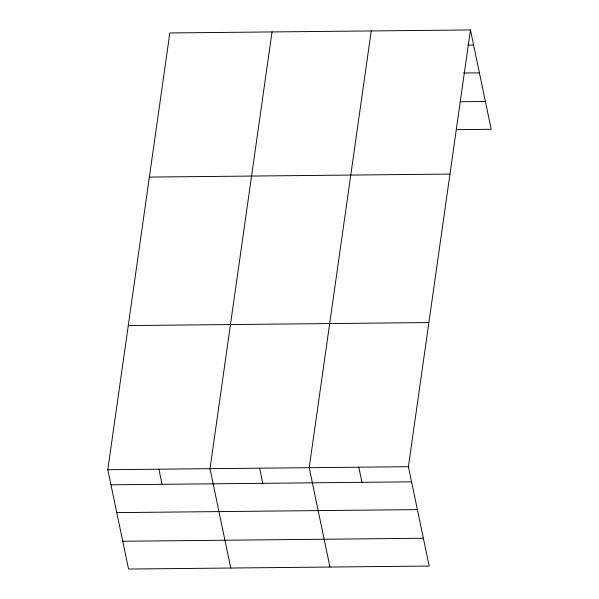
<?xml version="1.0" encoding="UTF-8"?>
<svg xmlns="http://www.w3.org/2000/svg" width="599" height="599" viewBox="0 0 599 599"><rect width="100%" height="100%" fill="white"/><g stroke="black" fill="none" stroke-linecap="round" stroke-linejoin="round"><path stroke-width="0.9" d="M470.447 29.95L408.406 466.703L429.161 566.048L128.553 569.05L107.798 469.706L169.839 32.952L470.447 29.95L491.202 129.294L456.573 129.639M272.043 31.934L210.002 468.68L230.757 568.032M371.245 30.938L309.204 467.692L329.959 567.036M467.991 45.135L473.607 45.075M463.506 73.026L479.417 72.868M460.129 101.755L485.4 101.501M149.368 177.079L449.976 174.077M128.268 325.579L428.877 322.569M107.798 469.706L408.406 466.703M110.957 484.831L411.565 481.828M116.76 512.624L417.368 509.614M122.743 541.256L423.351 538.254M358.808 467.198L361.968 482.322M259.607 468.186L262.766 483.311M158.9 469.197L162.059 484.321"/></g></svg>
